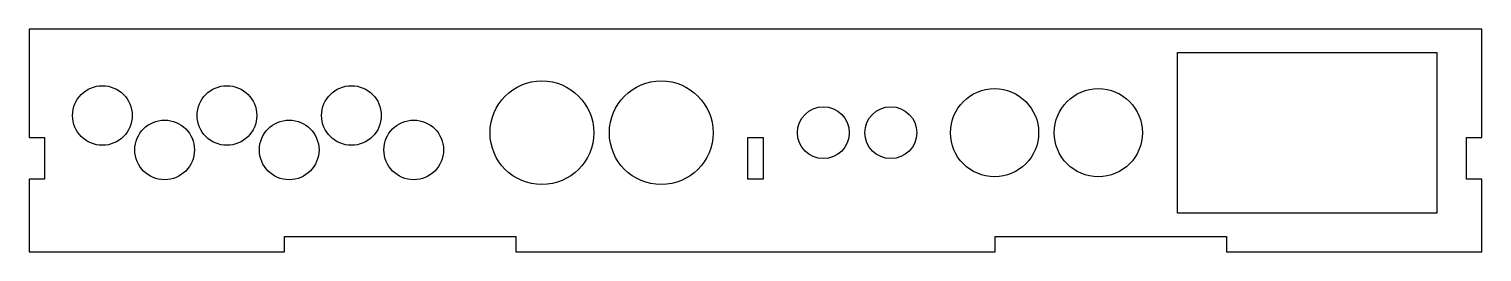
# Model space of a CAD drawing. Header units: millimetres. Extents: x -140 to 140, y -3 to 40.
import ezdxf

# ---------------------------------------------------------------- set-up
doc = ezdxf.new("R2010")
doc.units = ezdxf.units.MM
doc.layers.get('0').update_dxf_attribs({"linetype": 'CONTINUOUS'})

msp = doc.modelspace()

# ---------------------------------------------------------------- linework, layer by layer
for points in [[(-137, 11.05), (-140, 11.05), (-140, -3), (-90.79, -3), (-90.79, 0), (-46.21, 0), (-46.21, -3), (46.21, -3), (46.21, 0), (90.79, 0), (90.79, -3), (140, -3), (140, 11.05), (137, 11.05), (137, 19.06), (140, 19.06), (140, 40), (-140, 40), (-140, 19.06), (-137, 19.06)], [(131.31, 4.5), (81.31, 4.5), (81.31, 35.5), (131.31, 35.5)], [(-1.5, 19.06), (1.5, 19.06), (1.5, 11.05), (-1.5, 11.05)]]:
    msp.add_lwpolyline(points, close=True)
for centre, radius in [((-125.87, 23.32), 5.75), ((-101.87, 23.32), 5.75), ((-77.87, 23.32), 5.75), ((-41.16, 20), 10), ((-18.16, 20), 10), ((46.07, 20), 8.5), ((66.07, 20), 8.5), ((-113.87, 16.68), 5.75), ((-89.87, 16.68), 5.75), ((-65.87, 16.68), 5.75), ((13.08, 20), 5), ((26.08, 20), 5)]:
    msp.add_circle(centre, radius)

doc.saveas('drawing.dxf')
